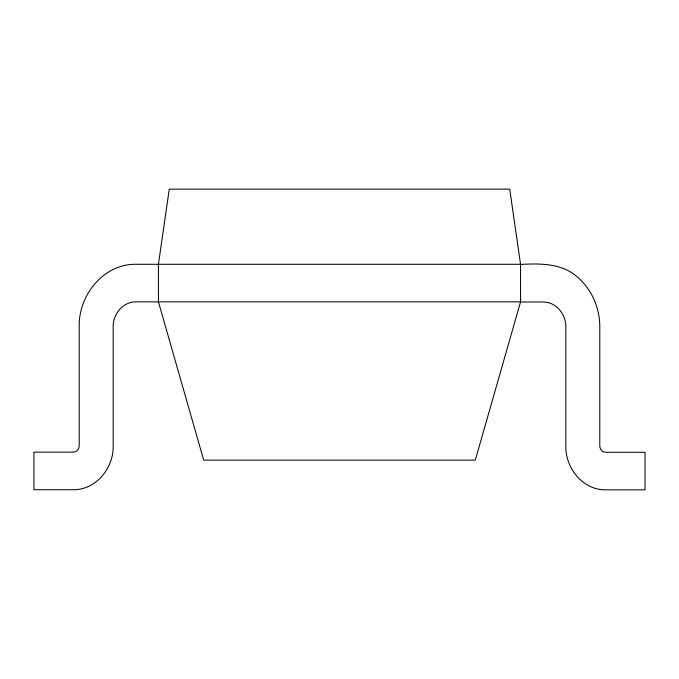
<?xml version="1.0" encoding="UTF-8"?>
<svg xmlns="http://www.w3.org/2000/svg" width="679" height="679" viewBox="0 0 679 679"><rect width="100%" height="100%" fill="white"/><g stroke="black" fill="none" stroke-linecap="round" stroke-linejoin="round"><path stroke-width="1.02" d="M520.555 264.292L134.688 264.292C103.064 264.598 78.857 295.306 79.214 325.674L79.214 444.652C79.749 448.564 76.617 452.681 72.449 452.138L33.95 452.138L33.95 489.712L73.561 489.712C96.325 489.882 113.758 467.695 113.164 445.882L113.164 326.905C112.824 314.445 122.789 301.756 135.8 301.858L520.555 301.858L475.292 460.141L203.692 460.141L158.428 301.858L158.428 264.292L169.266 189.144L509.717 189.144L520.555 264.292L520.572 302.002L543.2 302.002C556.211 301.9 566.176 314.581 565.836 327.049L565.836 446.018C565.242 467.831 582.675 490.026 605.439 489.856L645.05 489.856L645.05 452.282L606.551 452.282C602.383 452.825 599.251 448.709 599.786 444.787L599.786 325.818C599.549 307.519 591.63 289.305 577.693 277.304C562.229 263.129 540.153 263.376 520.572 264.428"/></g></svg>
